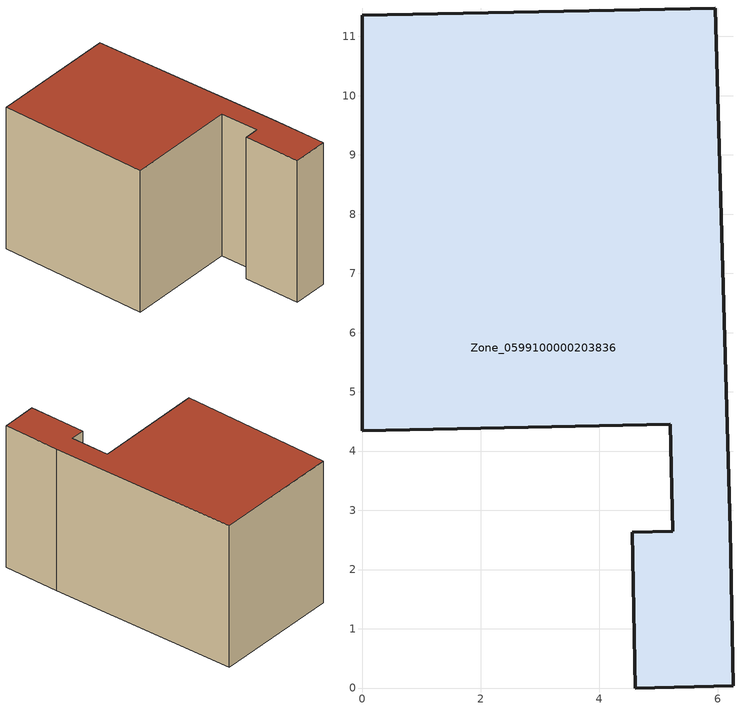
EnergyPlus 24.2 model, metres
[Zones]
Zone_0599100000203836
 floor ground (C_G): 6.21,2.67 6.26,0.04 4.61,0 4.56,2.63 5.24,2.65 5.2,4.45 0,4.34 0,11.36 5.96,11.48 z0
 wall outside (C_F): 5.96,11.48 0,11.36 0,4.34 5.2,4.45 5.24,2.65 4.56,2.63 4.61,0 6.26,0.04 6.21,2.67 5.96,11.48 z0:6.83
 roof outside (C_R): 6.21,2.67 5.96,11.48 0,11.36 0,4.34 5.2,4.45 5.24,2.65 4.56,2.63 4.61,0 6.26,0.04 z6.83
[BUILDING]
Pand.0599100000203836: North Axis=0; Terrain=City; Loads Convergence Tolerance Value=0.04; Temperature Convergence Tolerance Value=0.4; Solar Distribution=FullExterior; Maximum Number of Warmup Days=25; Minimum Number of Warmup Days=1
[Site:Location]
Rotterdam.The.Hague.AP_ZH_NLD Design_Conditions: Latitude=51.96; Longitude=4.45; Time Zone=1; Elevation=-4.5
[SITE:GROUNDTEMPERATURE:BUILDINGSURFACE]
18, 18, 18, 18, 18, 18, 18, 18, 18, 18, 18, 18
[MATERIAL] Thermal Absorptance=0.9; Solar Absorptance=0.7; Visible Absorptance=0.7
Name | Roughness | Thickness | Conductivity | Density | Specific Heat
G.TI.1946 | MediumSmooth | 0.15 | 1 | 540 | 1210
F.TI.1946 | Rough | 0.3 | 0.857143 | 1920 | 840
R.TI.1946 | MediumRough | 0.2 | 0.1 | 1500 | 1000
[CONSTRUCTION]
C_G: G.TI.1946
C_F: F.TI.1946
C_R: R.TI.1946
[ZONE]
Zone_0599100000203836: Type=1; Multiplier=1; Ceiling Height=Autocalculate; Volume=Autocalculate; Floor Area=autocalculate; Part of Total Floor Area=Yes
[ZONEINFILTRATION:DESIGNFLOWRATE]
Infil_Zone_0599100000203836: Zone or ZoneList or Space or SpaceList=Zone_0599100000203836; Schedule=AlwaysOn; Design Flow Rate Calculation Method=Flow/Area; Flow Rate per Floor Area=0.003; Constant Term Coefficient=1; Temperature Term Coefficient=0; Velocity Term Coefficient=0; Velocity Squared Term Coefficient=0
[HVACTEMPLATE:ZONE:IDEALLOADSAIRSYSTEM]
Zone_0599100000203836: Maximum Heating Supply Air Temperature=50; Minimum Cooling Supply Air Temperature=13; Maximum Heating Supply Air Humidity Ratio=0.0156; Minimum Cooling Supply Air Humidity Ratio=0.0077; Heating Limit=NoLimit; Cooling Limit=NoLimit; Dehumidification Control Type=ConstantSensibleHeatRatio; Cooling Sensible Heat Ratio=0.7; Dehumidification Setpoint=60; Humidification Control Type=None; Humidification Setpoint=30; Outdoor Air Method=None; Outdoor Air Flow Rate per Person=0.00944; Outdoor Air Flow Rate per Zone Floor Area=0; Outdoor Air Flow Rate per Zone=0; Demand Controlled Ventilation Type=None; Outdoor Air Economizer Type=NoEconomizer; Heat Recovery Type=None; Sensible Heat Recovery Effectiveness=0.7; Latent Heat Recovery Effectiveness=0.65
[ZONECONTROL:THERMOSTAT]
ThermostatControl_Zone_0599100000203836: Zone or ZoneList=Zone_0599100000203836; Control Type Schedule=DualSetpointControlType; Control 1=Thermostat_Zone_0599100000203836; Temperature Difference Between Cutout And Setpoint=0
[THERMOSTATSETPOINT:DUALSETPOINT]
Thermostat_Zone_0599100000203836: Heating Setpoint Temperature Schedule=HeatingSetpoint_Zone_0599100000203836; Cooling Setpoint Temperature Schedule=CoolingSetpoint_Zone_0599100000203836
[SCHEDULE:COMPACT]
HeatingSetpoint_Zone_0599100000203836: Through: 12/31, For: AllDays, Until: 24:00, 21
CoolingSetpoint_Zone_0599100000203836: Through: 12/31, For: AllDays, Until: 24:00, 24
DualSetpointControlType: Through: 12/31, For: AllDays, Until: 24:00, 4
AlwaysOn: Through: 12/31, For: AllDays, Until: 24:00, 1
